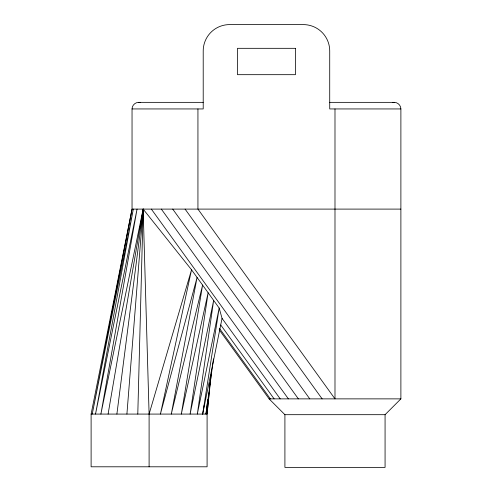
<?xml version="1.0" encoding="UTF-8"?>
<svg xmlns="http://www.w3.org/2000/svg" width="492" height="492" viewBox="0 0 492 492"><rect width="100%" height="100%" fill="white"/><g stroke="black" fill="none" stroke-linecap="round" stroke-linejoin="round"><path stroke-width="0.74" d="M137.791 414.079L143.147 209.1L191.542 269.788L219.174 308.047L222.052 318.349L280.206 398.871M126.911 414.079L143.147 209.1L100.885 414.079L137.059 209.1L95.528 414.079L133.307 209.1L92.232 414.079L132.04 209.1L132.04 108.941C132.022 105.405 135.134 102.33 138.664 102.354L203.208 102.354M209.198 391.952L207.089 414.079L207.089 466.797L91.112 466.797L91.112 414.079L132.04 209.1L400.888 209.1M209.346 390.427L209.709 386.607M209.85 385.082L210.145 382.032M210.361 379.744L210.508 378.213M211.166 374.412L207.089 414.079L91.112 414.079M211.32 372.887L211.554 370.599M207.2 403.403L205.97 414.079L213.479 358.914M207.378 401.878L207.642 399.584M116.887 414.079L143.147 209.1L149.101 414.079L149.101 466.797M222.052 318.349L202.673 414.079L219.174 308.047L197.317 414.079L213.651 300.397L190.103 414.079L208.122 292.746L181.314 414.079L202.593 285.089L171.29 414.079L197.071 277.439L160.41 414.079L191.542 269.788L149.101 414.079M108.099 414.079L143.147 209.1M202.673 414.079L204.229 405.014M219.198 329.781L269.099 398.871L284.911 414.688L385.07 414.688L400.888 398.871L400.888 108.941C400.906 105.405 397.794 102.33 394.264 102.354L329.72 102.354M392.548 102.576L394.264 102.354M132.04 108.941L203.208 108.941L203.208 50.959A26.359 26.359 0 0 1 229.561 24.6L303.361 24.6A26.359 26.359 0 0 1 329.72 50.959L329.72 108.941L400.888 108.941M269.099 398.871L400.888 398.871M138.664 102.354L140.38 102.576M185.078 209.1L322.137 398.871M172.717 209.1L309.775 398.871M161.327 209.1L298.386 398.871M151.339 209.1L288.398 398.871M220.754 324.991L274.118 398.871M219.463 328.392L270.366 398.871M385.07 414.688L385.07 467.4L284.911 467.4L284.911 414.688M334.99 108.941L334.99 398.871L197.938 209.1L197.938 108.941M295.458 48.321L237.47 48.321L237.47 74.679L295.458 74.679L295.458 48.321"/></g></svg>
